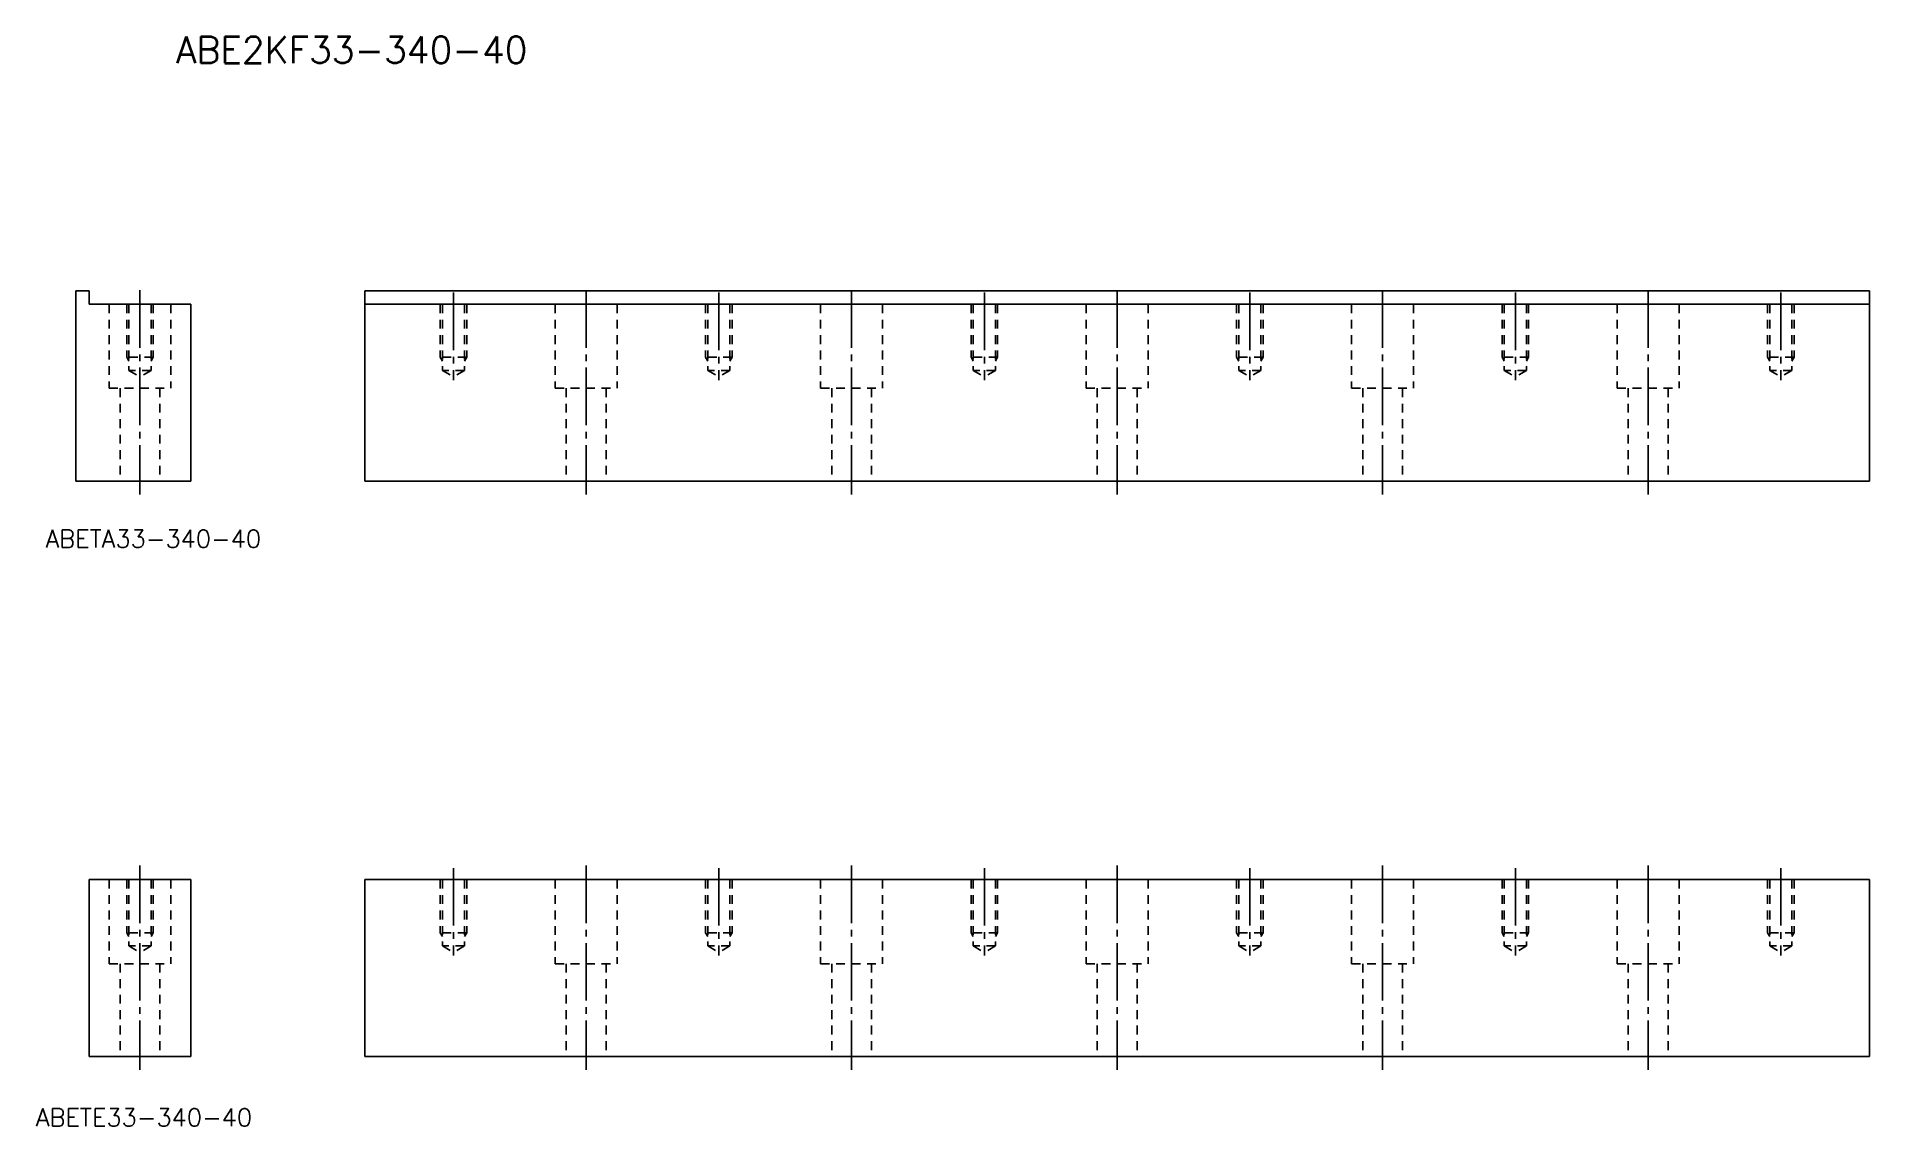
# Model space of a CAD drawing. Extents: x -54 to 360, y 1397 to 1643.
import ezdxf

# ---------------------------------------------------------------- set-up
doc = ezdxf.new("R2010")
doc.units = 0
doc.header["$MEASUREMENT"] = 0
doc.linetypes.add('CENTER', pattern=[17.5, 13, -1.5, 1.5, -1.5])
doc.linetypes.add('DASHED', pattern=[3.5, 2, -1.5])
doc.layers.get('0').update_dxf_attribs({"linetype": 'CONTINUOUS'})
doc.layers.add('CENTER', color=1, linetype='CENTER')
doc.styles.get("Standard").update_dxf_attribs({"font": 'txt.shx', "bigfont": '@extfont2.shx'})

msp = doc.modelspace()

# ---------------------------------------------------------------- linework, layer by layer
at = {"color": 7, "linetype": 'Continuous'}
for p, q in [((-45.53, 1585.52), (-42.53, 1585.52)), ((-45.53, 1585.52), (-45.53, 1542.52)), ((-42.53, 1585.52), (-42.53, 1582.52)), ((-42.53, 1582.52), (-19.53, 1582.52)), ((-19.53, 1582.52), (-19.53, 1542.52)), ((19.8, 1585.52), (359.8, 1585.52)), ((19.8, 1585.52), (19.8, 1542.52)), ((19.8, 1582.52), (359.8, 1582.52)), ((359.8, 1585.52), (359.8, 1542.52)), ((-45.53, 1542.52), (-19.53, 1542.52)), ((19.8, 1542.52), (359.8, 1542.52)), ((-42.53, 1452.52), (-42.53, 1412.52)), ((-42.53, 1452.52), (-19.53, 1452.52)), ((-19.53, 1452.52), (-19.53, 1412.52)), ((19.8, 1452.52), (359.8, 1452.52)), ((19.8, 1452.52), (19.8, 1412.52)), ((359.8, 1452.52), (359.8, 1412.52)), ((-42.53, 1412.52), (-19.53, 1412.52)), ((19.8, 1412.52), (359.8, 1412.52))]:
    msp.add_line(p, q, dxfattribs=at)
at = {"color": 3, "linetype": 'DASHED'}
for p, q in [((-38.03, 1582.52), (-38.03, 1563.52)), ((-34.03, 1582.52), (-34.03, 1570.52)), ((-33.53, 1582.52), (-33.53, 1567.52)), ((-28.53, 1582.52), (-28.53, 1567.52)), ((-28.03, 1582.52), (-28.03, 1570.52)), ((-24.03, 1582.52), (-24.03, 1563.52)), ((36.8, 1582.52), (36.8, 1570.52)), ((37.3, 1582.52), (37.3, 1567.52)), ((42.3, 1582.52), (42.3, 1567.52)), ((42.8, 1582.52), (42.8, 1570.52)), ((62.8, 1582.52), (62.8, 1563.52)), ((76.8, 1582.52), (76.8, 1563.52)), ((96.8, 1582.52), (96.8, 1570.52)), ((97.3, 1582.52), (97.3, 1567.52)), ((102.3, 1582.52), (102.3, 1567.52)), ((102.8, 1582.52), (102.8, 1570.52)), ((122.8, 1582.52), (122.8, 1563.52)), ((136.8, 1582.52), (136.8, 1563.52)), ((156.8, 1582.52), (156.8, 1570.52)), ((157.3, 1582.52), (157.3, 1567.52)), ((162.3, 1582.52), (162.3, 1567.52)), ((162.8, 1582.52), (162.8, 1570.52)), ((182.8, 1582.52), (182.8, 1563.52)), ((196.8, 1582.52), (196.8, 1563.52)), ((216.8, 1582.52), (216.8, 1570.52)), ((217.3, 1582.52), (217.3, 1567.52)), ((222.3, 1582.52), (222.3, 1567.52)), ((222.8, 1582.52), (222.8, 1570.52)), ((242.8, 1582.52), (242.8, 1563.52)), ((256.8, 1582.52), (256.8, 1563.52)), ((276.8, 1582.52), (276.8, 1570.52)), ((277.3, 1582.52), (277.3, 1567.52)), ((282.3, 1582.52), (282.3, 1567.52)), ((282.8, 1582.52), (282.8, 1570.52)), ((302.8, 1582.52), (302.8, 1563.52)), ((316.8, 1582.52), (316.8, 1563.52)), ((336.8, 1582.52), (336.8, 1570.52)), ((337.3, 1582.52), (337.3, 1567.52)), ((342.3, 1582.52), (342.3, 1567.52)), ((342.8, 1582.52), (342.8, 1570.52)), ((-28.03, 1570.52), (-34.03, 1570.52)), ((-34.03, 1570.52), (-33.53, 1569.65)), ((-28.03, 1570.52), (-28.53, 1569.65)), ((36.8, 1570.52), (37.3, 1569.65)), ((42.8, 1570.52), (36.8, 1570.52)), ((42.8, 1570.52), (42.3, 1569.65)), ((102.8, 1570.52), (96.8, 1570.52)), ((96.8, 1570.52), (97.3, 1569.65)), ((102.8, 1570.52), (102.3, 1569.65)), ((162.8, 1570.52), (156.8, 1570.52)), ((156.8, 1570.52), (157.3, 1569.65)), ((162.8, 1570.52), (162.3, 1569.65)), ((222.8, 1570.52), (216.8, 1570.52)), ((216.8, 1570.52), (217.3, 1569.65)), ((222.8, 1570.52), (222.3, 1569.65)), ((282.8, 1570.52), (276.8, 1570.52)), ((276.8, 1570.52), (277.3, 1569.65)), ((282.8, 1570.52), (282.3, 1569.65)), ((342.8, 1570.52), (336.8, 1570.52)), ((336.8, 1570.52), (337.3, 1569.65)), ((342.8, 1570.52), (342.3, 1569.65)), ((-28.53, 1567.52), (-33.53, 1567.52)), ((-33.53, 1567.52), (-31.03, 1566.08)), ((-28.53, 1567.52), (-31.03, 1566.08)), ((37.3, 1567.52), (39.8, 1566.08)), ((42.3, 1567.52), (37.3, 1567.52)), ((42.3, 1567.52), (39.8, 1566.08)), ((102.3, 1567.52), (97.3, 1567.52)), ((97.3, 1567.52), (99.8, 1566.08)), ((102.3, 1567.52), (99.8, 1566.08)), ((162.3, 1567.52), (157.3, 1567.52)), ((157.3, 1567.52), (159.8, 1566.08)), ((162.3, 1567.52), (159.8, 1566.08)), ((222.3, 1567.52), (217.3, 1567.52)), ((217.3, 1567.52), (219.8, 1566.08)), ((222.3, 1567.52), (219.8, 1566.08)), ((282.3, 1567.52), (277.3, 1567.52)), ((277.3, 1567.52), (279.8, 1566.08)), ((282.3, 1567.52), (279.8, 1566.08)), ((342.3, 1567.52), (337.3, 1567.52)), ((337.3, 1567.52), (339.8, 1566.08)), ((342.3, 1567.52), (339.8, 1566.08)), ((-38.03, 1563.52), (-24.03, 1563.52)), ((-35.53, 1563.52), (-35.53, 1542.52)), ((-26.53, 1563.52), (-26.53, 1542.52)), ((62.8, 1563.52), (76.8, 1563.52)), ((65.3, 1563.52), (65.3, 1542.52)), ((74.3, 1563.52), (74.3, 1542.52)), ((122.8, 1563.52), (136.8, 1563.52)), ((125.3, 1563.52), (125.3, 1542.52)), ((134.3, 1563.52), (134.3, 1542.52)), ((182.8, 1563.52), (196.8, 1563.52)), ((185.3, 1563.52), (185.3, 1542.52)), ((194.3, 1563.52), (194.3, 1542.52)), ((242.8, 1563.52), (256.8, 1563.52)), ((245.3, 1563.52), (245.3, 1542.52)), ((254.3, 1563.52), (254.3, 1542.52)), ((302.8, 1563.52), (316.8, 1563.52)), ((305.3, 1563.52), (305.3, 1542.52)), ((314.3, 1563.52), (314.3, 1542.52)), ((-38.03, 1452.52), (-38.03, 1433.52)), ((-34.03, 1452.52), (-34.03, 1440.52)), ((-33.53, 1452.52), (-33.53, 1437.52)), ((-28.53, 1452.52), (-28.53, 1437.52)), ((-28.03, 1452.52), (-28.03, 1440.52)), ((-24.03, 1452.52), (-24.03, 1433.52)), ((36.8, 1452.52), (36.8, 1440.52)), ((37.3, 1452.52), (37.3, 1437.52)), ((42.3, 1452.52), (42.3, 1437.52)), ((42.8, 1452.52), (42.8, 1440.52)), ((62.8, 1452.52), (62.8, 1433.52)), ((76.8, 1452.52), (76.8, 1433.52)), ((96.8, 1452.52), (96.8, 1440.52)), ((97.3, 1452.52), (97.3, 1437.52)), ((102.3, 1452.52), (102.3, 1437.52)), ((102.8, 1452.52), (102.8, 1440.52)), ((122.8, 1452.52), (122.8, 1433.52)), ((136.8, 1452.52), (136.8, 1433.52)), ((156.8, 1452.52), (156.8, 1440.52)), ((157.3, 1452.52), (157.3, 1437.52)), ((162.3, 1452.52), (162.3, 1437.52)), ((162.8, 1452.52), (162.8, 1440.52)), ((182.8, 1452.52), (182.8, 1433.52)), ((196.8, 1452.52), (196.8, 1433.52)), ((216.8, 1452.52), (216.8, 1440.52)), ((217.3, 1452.52), (217.3, 1437.52)), ((222.3, 1452.52), (222.3, 1437.52)), ((222.8, 1452.52), (222.8, 1440.52)), ((242.8, 1452.52), (242.8, 1433.52)), ((256.8, 1452.52), (256.8, 1433.52)), ((276.8, 1452.52), (276.8, 1440.52)), ((277.3, 1452.52), (277.3, 1437.52)), ((282.3, 1452.52), (282.3, 1437.52)), ((282.8, 1452.52), (282.8, 1440.52)), ((302.8, 1452.52), (302.8, 1433.52)), ((316.8, 1452.52), (316.8, 1433.52)), ((336.8, 1452.52), (336.8, 1440.52)), ((337.3, 1452.52), (337.3, 1437.52)), ((342.3, 1452.52), (342.3, 1437.52)), ((342.8, 1452.52), (342.8, 1440.52)), ((-28.03, 1440.52), (-34.03, 1440.52)), ((-34.03, 1440.52), (-33.53, 1439.65)), ((-28.53, 1437.52), (-33.53, 1437.52)), ((-33.53, 1437.52), (-31.03, 1436.08)), ((-28.53, 1437.52), (-31.03, 1436.08)), ((-28.03, 1440.52), (-28.53, 1439.65)), ((36.8, 1440.52), (37.3, 1439.65)), ((42.8, 1440.52), (36.8, 1440.52)), ((37.3, 1437.52), (39.8, 1436.08)), ((42.3, 1437.52), (37.3, 1437.52)), ((42.3, 1437.52), (39.8, 1436.08)), ((42.8, 1440.52), (42.3, 1439.65)), ((102.8, 1440.52), (96.8, 1440.52)), ((96.8, 1440.52), (97.3, 1439.65)), ((102.3, 1437.52), (97.3, 1437.52)), ((97.3, 1437.52), (99.8, 1436.08)), ((102.3, 1437.52), (99.8, 1436.08)), ((102.8, 1440.52), (102.3, 1439.65)), ((162.8, 1440.52), (156.8, 1440.52)), ((156.8, 1440.52), (157.3, 1439.65)), ((162.3, 1437.52), (157.3, 1437.52)), ((157.3, 1437.52), (159.8, 1436.08)), ((162.3, 1437.52), (159.8, 1436.08)), ((162.8, 1440.52), (162.3, 1439.65)), ((222.8, 1440.52), (216.8, 1440.52)), ((216.8, 1440.52), (217.3, 1439.65)), ((222.3, 1437.52), (217.3, 1437.52)), ((217.3, 1437.52), (219.8, 1436.08)), ((222.3, 1437.52), (219.8, 1436.08)), ((222.8, 1440.52), (222.3, 1439.65)), ((282.8, 1440.52), (276.8, 1440.52)), ((276.8, 1440.52), (277.3, 1439.65)), ((282.3, 1437.52), (277.3, 1437.52)), ((277.3, 1437.52), (279.8, 1436.08)), ((282.3, 1437.52), (279.8, 1436.08)), ((282.8, 1440.52), (282.3, 1439.65)), ((342.8, 1440.52), (336.8, 1440.52)), ((336.8, 1440.52), (337.3, 1439.65)), ((342.3, 1437.52), (337.3, 1437.52)), ((337.3, 1437.52), (339.8, 1436.08)), ((342.3, 1437.52), (339.8, 1436.08)), ((342.8, 1440.52), (342.3, 1439.65)), ((-38.03, 1433.52), (-24.03, 1433.52)), ((-35.53, 1433.52), (-35.53, 1412.52)), ((-26.53, 1433.52), (-26.53, 1412.52)), ((62.8, 1433.52), (76.8, 1433.52)), ((65.3, 1433.52), (65.3, 1412.52)), ((74.3, 1433.52), (74.3, 1412.52)), ((122.8, 1433.52), (136.8, 1433.52)), ((125.3, 1433.52), (125.3, 1412.52)), ((134.3, 1433.52), (134.3, 1412.52)), ((182.8, 1433.52), (196.8, 1433.52)), ((185.3, 1433.52), (185.3, 1412.52)), ((194.3, 1433.52), (194.3, 1412.52)), ((242.8, 1433.52), (256.8, 1433.52)), ((245.3, 1433.52), (245.3, 1412.52)), ((254.3, 1433.52), (254.3, 1412.52)), ((302.8, 1433.52), (316.8, 1433.52)), ((305.3, 1433.52), (305.3, 1412.52)), ((314.3, 1433.52), (314.3, 1412.52))]:
    msp.add_line(p, q, dxfattribs=at)
at = {"layer": 'CENTER', "color": 1, "linetype": 'CENTER'}
for p, q in [((-31.03, 1585.68), (-31.03, 1539.52)), ((39.8, 1585.13), (39.8, 1565.35)), ((69.8, 1585.68), (69.8, 1539.52)), ((99.8, 1585.13), (99.8, 1565.35)), ((129.8, 1585.68), (129.8, 1539.52)), ((159.8, 1585.13), (159.8, 1565.35)), ((189.8, 1585.68), (189.8, 1539.52)), ((219.8, 1585.13), (219.8, 1565.35)), ((249.8, 1585.68), (249.8, 1539.52)), ((279.8, 1585.13), (279.8, 1565.35)), ((309.8, 1585.68), (309.8, 1539.52)), ((339.8, 1585.13), (339.8, 1565.35)), ((-31.03, 1455.68), (-31.03, 1409.52)), ((39.8, 1455.13), (39.8, 1435.35)), ((69.8, 1455.68), (69.8, 1409.52)), ((99.8, 1455.13), (99.8, 1435.35)), ((129.8, 1455.68), (129.8, 1409.52)), ((159.8, 1455.13), (159.8, 1435.35)), ((189.8, 1455.68), (189.8, 1409.52)), ((219.8, 1455.13), (219.8, 1435.35)), ((249.8, 1455.68), (249.8, 1409.52)), ((279.8, 1455.13), (279.8, 1435.35)), ((309.8, 1455.68), (309.8, 1409.52)), ((339.8, 1455.13), (339.8, 1435.35))]:
    msp.add_line(p, q, dxfattribs=at)

# ---------------------------------------------------------------- texts
at = {"color": 7, "linetype": 'Continuous'}
for s, height, p in [('ABE2KF33-340-40', 6, (-22.92, 1636.96)), ('ABETA33-340-40', 4, (-52.36, 1527.51)), ('ABETE33-340-40', 4, (-54.56, 1396.78))]:
    msp.add_text(s, height=height, dxfattribs=at).set_placement(p)

doc.saveas('drawing.dxf')
